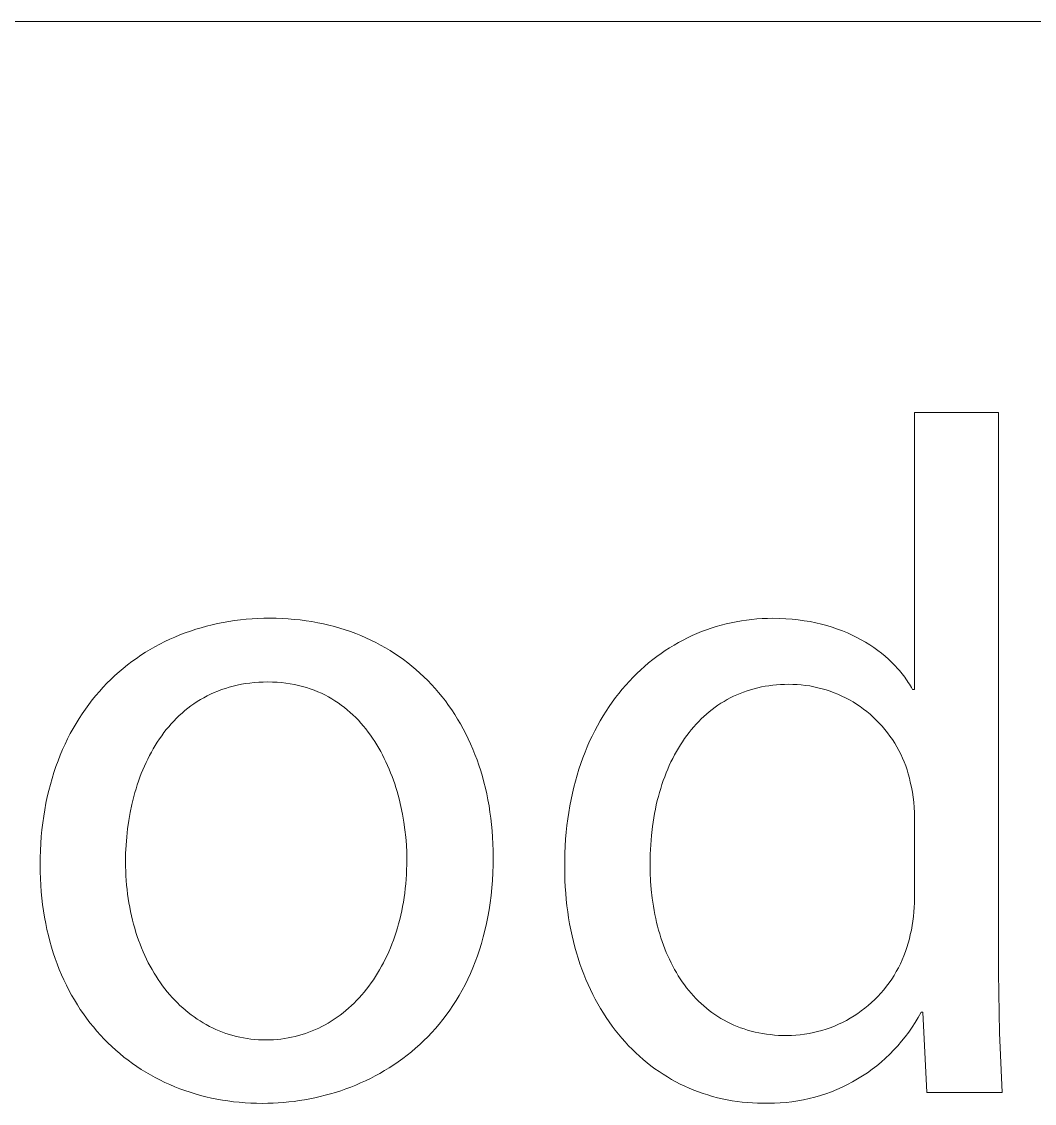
# Model space of a CAD drawing. Header units: millimetres. Extents: x -1519 to 3497, y -297 to 3208.
# Drawn here: x 1939.8 to 1992.9, y -213.3 to -156.6 of the extents above; entities that cross this region are included whole.
import ezdxf

# ---------------------------------------------------------------- set-up
doc = ezdxf.new("R2010")
doc.units = ezdxf.units.MM
doc.header["$MEASUREMENT"] = 0
doc.layers.add('Domyślny', color=7, linetype='Continuous', true_color=0x000000)

msp = doc.modelspace()

# ---------------------------------------------------------------- linework, layer by layer
at = {"layer": 'Domyślny', "color": 18, "lineweight": 15, "true_color": 0x000000}
for p, q in [((1601.477, -156.6), (3492.387, -156.6)), ((1986.644, -191.594), (1986.644, -177.079)), ((1986.644, -177.079), (1991.054, -177.079)), ((1991.054, -177.079), (1991.054, -206.444)), ((1949.813, -188.209), (1950.104, -188.144)), ((1950.104, -188.144), (1950.399, -188.085)), ((1950.399, -188.085), (1950.696, -188.034)), ((1950.696, -188.034), (1950.995, -187.989)), ((1950.995, -187.989), (1951.298, -187.951)), ((1951.298, -187.951), (1951.602, -187.92)), ((1951.602, -187.92), (1951.909, -187.896)), ((1951.909, -187.896), (1952.219, -187.878)), ((1952.219, -187.878), (1952.53, -187.868)), ((1952.53, -187.868), (1952.844, -187.864)), ((1952.844, -187.864), (1953.17, -187.868)), ((1953.17, -187.868), (1953.492, -187.879)), ((1953.492, -187.879), (1953.811, -187.897)), ((1953.811, -187.897), (1954.126, -187.923)), ((1954.126, -187.923), (1954.438, -187.956)), ((1954.438, -187.956), (1954.746, -187.996)), ((1954.746, -187.996), (1955.051, -188.043)), ((1955.051, -188.043), (1955.352, -188.097)), ((1955.352, -188.097), (1955.649, -188.158)), ((1955.649, -188.158), (1955.942, -188.226)), ((1976.508, -188.227), (1976.769, -188.159)), ((1976.769, -188.159), (1977.033, -188.099)), ((1977.033, -188.099), (1977.299, -188.045)), ((1977.299, -188.045), (1977.567, -187.999)), ((1977.567, -187.999), (1977.837, -187.96)), ((1977.837, -187.96), (1978.108, -187.927)), ((1978.108, -187.927), (1978.382, -187.902)), ((1978.382, -187.902), (1978.657, -187.884)), ((1978.657, -187.884), (1978.933, -187.873)), ((1978.933, -187.873), (1979.211, -187.869)), ((1979.211, -187.869), (1979.555, -187.874)), ((1979.555, -187.874), (1979.892, -187.889)), ((1979.892, -187.889), (1980.223, -187.914)), ((1980.223, -187.914), (1980.546, -187.949)), ((1980.546, -187.949), (1980.862, -187.992)), ((1980.862, -187.992), (1981.17, -188.044)), ((1981.17, -188.044), (1981.472, -188.105)), ((1981.472, -188.105), (1981.766, -188.174)), ((1981.766, -188.174), (1982.053, -188.251)), ((1947.86, -188.849), (1948.129, -188.738)), ((1948.129, -188.738), (1948.402, -188.634)), ((1948.402, -188.634), (1948.678, -188.535)), ((1948.678, -188.535), (1948.957, -188.444)), ((1948.957, -188.444), (1949.239, -188.359)), ((1949.239, -188.359), (1949.525, -188.281)), ((1949.525, -188.281), (1949.813, -188.209)), ((1955.942, -188.226), (1956.232, -188.3)), ((1956.232, -188.3), (1956.517, -188.382)), ((1956.517, -188.382), (1956.799, -188.47)), ((1956.799, -188.47), (1957.077, -188.565)), ((1957.077, -188.565), (1957.35, -188.666)), ((1957.35, -188.666), (1957.619, -188.774)), ((1974.991, -188.773), (1975.237, -188.665)), ((1975.237, -188.665), (1975.486, -188.564)), ((1975.486, -188.564), (1975.738, -188.47)), ((1975.738, -188.47), (1975.992, -188.382)), ((1975.992, -188.382), (1976.249, -188.301)), ((1976.249, -188.301), (1976.508, -188.227)), ((1982.053, -188.251), (1982.333, -188.336)), ((1982.333, -188.336), (1982.605, -188.429)), ((1982.605, -188.429), (1982.87, -188.528)), ((1982.87, -188.528), (1983.128, -188.635)), ((1983.128, -188.635), (1983.378, -188.748)), ((1983.378, -188.748), (1983.62, -188.867)), ((1946.821, -189.358), (1947.075, -189.221)), ((1947.075, -189.221), (1947.333, -189.091)), ((1947.333, -189.091), (1947.595, -188.967)), ((1947.595, -188.967), (1947.86, -188.849)), ((1957.619, -188.774), (1957.884, -188.888)), ((1957.884, -188.888), (1958.145, -189.009)), ((1958.145, -189.009), (1958.402, -189.136)), ((1958.402, -189.136), (1958.654, -189.269)), ((1958.654, -189.269), (1958.902, -189.408)), ((1973.805, -189.41), (1974.036, -189.27)), ((1974.036, -189.27), (1974.27, -189.136)), ((1974.27, -189.136), (1974.508, -189.009)), ((1974.508, -189.009), (1974.748, -188.888)), ((1974.748, -188.888), (1974.991, -188.773)), ((1983.62, -188.867), (1983.855, -188.993)), ((1983.855, -188.993), (1984.082, -189.124)), ((1984.082, -189.124), (1984.301, -189.261)), ((1984.301, -189.261), (1984.513, -189.403)), ((1945.845, -189.968), (1946.083, -189.806)), ((1946.083, -189.806), (1946.325, -189.65)), ((1946.325, -189.65), (1946.571, -189.501)), ((1946.571, -189.501), (1946.821, -189.358)), ((1958.902, -189.408), (1959.145, -189.554)), ((1959.145, -189.554), (1959.383, -189.705)), ((1959.383, -189.705), (1959.617, -189.863)), ((1959.617, -189.863), (1959.847, -190.027)), ((1972.917, -190.035), (1973.133, -189.87)), ((1973.133, -189.87), (1973.354, -189.71)), ((1973.354, -189.71), (1973.578, -189.557)), ((1973.578, -189.557), (1973.805, -189.41)), ((1984.513, -189.403), (1984.717, -189.549)), ((1984.717, -189.549), (1984.913, -189.701)), ((1984.913, -189.701), (1985.102, -189.857)), ((1985.102, -189.857), (1985.282, -190.017)), ((1945.157, -190.49), (1945.382, -190.31)), ((1945.382, -190.31), (1945.611, -190.136)), ((1945.611, -190.136), (1945.845, -189.968)), ((1959.847, -190.027), (1960.071, -190.196)), ((1960.071, -190.196), (1960.291, -190.371)), ((1960.291, -190.371), (1960.506, -190.552)), ((1972.289, -190.57), (1972.494, -190.385)), ((1972.494, -190.385), (1972.704, -190.207)), ((1972.704, -190.207), (1972.917, -190.035)), ((1985.282, -190.017), (1985.455, -190.181)), ((1985.455, -190.181), (1985.619, -190.348)), ((1985.619, -190.348), (1985.776, -190.519)), ((1944.51, -191.067), (1944.721, -190.869)), ((1944.721, -190.869), (1944.937, -190.676)), ((1944.937, -190.676), (1945.157, -190.49)), ((1960.506, -190.552), (1960.717, -190.739)), ((1960.717, -190.739), (1960.922, -190.931)), ((1960.922, -190.931), (1961.122, -191.129)), ((1971.697, -191.158), (1971.89, -190.956)), ((1971.89, -190.956), (1972.088, -190.76)), ((1972.088, -190.76), (1972.289, -190.57)), ((1985.776, -190.519), (1985.851, -190.605)), ((1985.851, -190.605), (1985.924, -190.692)), ((1985.924, -190.692), (1985.995, -190.78)), ((1985.995, -190.78), (1986.065, -190.868)), ((1986.065, -190.868), (1986.132, -190.957)), ((1986.132, -190.957), (1986.197, -191.047)), ((1943.907, -191.699), (1944.103, -191.482)), ((1944.103, -191.482), (1944.304, -191.272)), ((1944.304, -191.272), (1944.51, -191.067)), ((1950.515, -191.538), (1950.315, -191.606)), ((1950.719, -191.477), (1950.515, -191.538)), ((1950.927, -191.421), (1950.719, -191.477)), ((1951.139, -191.371), (1950.927, -191.421)), ((1951.356, -191.328), (1951.139, -191.371)), ((1951.576, -191.291), (1951.356, -191.328)), ((1951.801, -191.26), (1951.576, -191.291)), ((1952.03, -191.236), (1951.801, -191.26)), ((1952.264, -191.219), (1952.03, -191.236)), ((1952.502, -191.209), (1952.264, -191.219)), ((1952.744, -191.205), (1952.502, -191.209)), ((1952.987, -191.209), (1952.744, -191.205)), ((1953.225, -191.22), (1952.987, -191.209)), ((1953.458, -191.239), (1953.225, -191.22)), ((1953.687, -191.265), (1953.458, -191.239)), ((1953.912, -191.297), (1953.687, -191.265)), ((1954.132, -191.337), (1953.912, -191.297)), ((1954.347, -191.384), (1954.132, -191.337)), ((1954.558, -191.437), (1954.347, -191.384)), ((1954.764, -191.497), (1954.558, -191.437)), ((1954.966, -191.563), (1954.764, -191.497)), ((1955.164, -191.635), (1954.966, -191.563)), ((1961.122, -191.129), (1961.317, -191.332)), ((1961.317, -191.332), (1961.507, -191.541)), ((1961.507, -191.541), (1961.692, -191.755)), ((1971.144, -191.801), (1971.324, -191.581)), ((1971.324, -191.581), (1971.509, -191.367)), ((1971.509, -191.367), (1971.697, -191.158)), ((1978.235, -191.558), (1978.048, -191.612)), ((1978.425, -191.51), (1978.235, -191.558)), ((1978.618, -191.468), (1978.425, -191.51)), ((1978.813, -191.431), (1978.618, -191.468)), ((1979.012, -191.399), (1978.813, -191.431)), ((1979.213, -191.374), (1979.012, -191.399)), ((1979.417, -191.353), (1979.213, -191.374)), ((1979.624, -191.339), (1979.417, -191.353)), ((1979.834, -191.33), (1979.624, -191.339)), ((1980.046, -191.327), (1979.834, -191.33)), ((1980.268, -191.33), (1980.046, -191.327)), ((1980.489, -191.34), (1980.268, -191.33)), ((1980.71, -191.357), (1980.489, -191.34)), ((1980.93, -191.383), (1980.71, -191.357)), ((1981.149, -191.415), (1980.93, -191.383)), ((1981.366, -191.455), (1981.149, -191.415)), ((1981.583, -191.503), (1981.366, -191.455)), ((1981.797, -191.558), (1981.583, -191.503)), ((1982.01, -191.62), (1981.797, -191.558)), ((1986.197, -191.047), (1986.26, -191.137)), ((1986.26, -191.137), (1986.321, -191.228)), ((1986.321, -191.228), (1986.38, -191.319)), ((1986.38, -191.319), (1986.437, -191.41)), ((1986.437, -191.41), (1986.491, -191.502)), ((1986.491, -191.502), (1986.544, -191.594)), ((1986.544, -191.594), (1986.644, -191.594)), ((1943.35, -192.383), (1943.53, -192.149)), ((1943.53, -192.149), (1943.716, -191.921)), ((1943.716, -191.921), (1943.907, -191.699)), ((1949.204, -192.129), (1949.033, -192.235)), ((1949.379, -192.029), (1949.204, -192.129)), ((1949.558, -191.933), (1949.379, -192.029)), ((1949.741, -191.843), (1949.558, -191.933)), ((1949.928, -191.759), (1949.741, -191.843)), ((1950.12, -191.679), (1949.928, -191.759)), ((1950.315, -191.606), (1950.12, -191.679)), ((1955.357, -191.713), (1955.164, -191.635)), ((1955.546, -191.797), (1955.357, -191.713)), ((1955.731, -191.887), (1955.546, -191.797)), ((1955.911, -191.983), (1955.731, -191.887)), ((1956.088, -192.084), (1955.911, -191.983)), ((1956.259, -192.19), (1956.088, -192.084)), ((1961.692, -191.755), (1961.872, -191.975)), ((1961.872, -191.975), (1962.046, -192.2)), ((1970.799, -192.258), (1970.969, -192.027)), ((1970.969, -192.027), (1971.144, -191.801)), ((1976.821, -192.129), (1976.658, -192.223)), ((1976.987, -192.04), (1976.821, -192.129)), ((1977.157, -191.956), (1976.987, -192.04)), ((1977.329, -191.877), (1977.157, -191.956)), ((1977.504, -191.803), (1977.329, -191.877)), ((1977.682, -191.734), (1977.504, -191.803)), ((1977.864, -191.67), (1977.682, -191.734)), ((1978.048, -191.612), (1977.864, -191.67)), ((1982.22, -191.689), (1982.01, -191.62)), ((1982.428, -191.766), (1982.22, -191.689)), ((1982.633, -191.85), (1982.428, -191.766)), ((1982.835, -191.94), (1982.633, -191.85)), ((1983.034, -192.037), (1982.835, -191.94)), ((1983.229, -192.141), (1983.034, -192.037)), ((1983.421, -192.252), (1983.229, -192.141)), ((1943.005, -192.869), (1943.175, -192.623)), ((1943.175, -192.623), (1943.35, -192.383)), ((1948.389, -192.707), (1948.238, -192.836)), ((1948.544, -192.582), (1948.389, -192.707)), ((1948.703, -192.462), (1948.544, -192.582)), ((1948.866, -192.346), (1948.703, -192.462)), ((1949.033, -192.235), (1948.866, -192.346)), ((1956.427, -192.301), (1956.259, -192.19)), ((1956.59, -192.418), (1956.427, -192.301)), ((1956.75, -192.539), (1956.59, -192.418)), ((1956.905, -192.665), (1956.75, -192.539)), ((1957.056, -192.796), (1956.905, -192.665)), ((1962.046, -192.2), (1962.215, -192.43)), ((1962.215, -192.43), (1962.379, -192.665)), ((1962.379, -192.665), (1962.537, -192.905)), ((1970.316, -192.987), (1970.472, -192.739)), ((1970.472, -192.739), (1970.633, -192.496)), ((1970.633, -192.496), (1970.799, -192.258)), ((1976.036, -192.645), (1975.888, -192.763)), ((1976.186, -192.533), (1976.036, -192.645)), ((1976.34, -192.425), (1976.186, -192.533)), ((1976.497, -192.321), (1976.34, -192.425)), ((1976.658, -192.223), (1976.497, -192.321)), ((1983.609, -192.369), (1983.421, -192.252)), ((1983.793, -192.493), (1983.609, -192.369)), ((1983.972, -192.623), (1983.793, -192.493)), ((1984.147, -192.758), (1983.972, -192.623)), ((1942.682, -193.377), (1942.841, -193.12)), ((1942.841, -193.12), (1943.005, -192.869)), ((1947.809, -193.251), (1947.674, -193.397)), ((1947.948, -193.109), (1947.809, -193.251)), ((1948.091, -192.97), (1947.948, -193.109)), ((1948.238, -192.836), (1948.091, -192.97)), ((1957.203, -192.931), (1957.056, -192.796)), ((1957.346, -193.071), (1957.203, -192.931)), ((1957.485, -193.214), (1957.346, -193.071)), ((1957.62, -193.362), (1957.485, -193.214)), ((1962.537, -192.905), (1962.69, -193.15)), ((1962.69, -193.15), (1962.837, -193.4)), ((1970.019, -193.502), (1970.165, -193.242)), ((1970.165, -193.242), (1970.316, -192.987)), ((1975.329, -193.276), (1975.197, -193.415)), ((1975.464, -193.141), (1975.329, -193.276)), ((1975.602, -193.01), (1975.464, -193.141)), ((1975.743, -192.884), (1975.602, -193.01)), ((1975.888, -192.763), (1975.743, -192.884)), ((1984.317, -192.9), (1984.147, -192.758)), ((1984.483, -193.047), (1984.317, -192.9)), ((1984.643, -193.2), (1984.483, -193.047)), ((1984.798, -193.358), (1984.643, -193.2)), ((1942.382, -193.908), (1942.529, -193.64)), ((1942.529, -193.64), (1942.682, -193.377)), ((1947.292, -193.86), (1947.172, -194.022)), ((1947.415, -193.702), (1947.292, -193.86)), ((1947.543, -193.548), (1947.415, -193.702)), ((1947.674, -193.397), (1947.543, -193.548)), ((1957.75, -193.514), (1957.62, -193.362)), ((1957.877, -193.669), (1957.75, -193.514)), ((1958, -193.828), (1957.877, -193.669)), ((1958.119, -193.99), (1958, -193.828)), ((1962.837, -193.4), (1962.978, -193.655)), ((1962.978, -193.655), (1963.114, -193.915)), ((1969.743, -194.038), (1969.878, -193.767)), ((1969.878, -193.767), (1970.019, -193.502)), ((1974.822, -193.857), (1974.703, -194.012)), ((1974.944, -193.705), (1974.822, -193.857)), ((1975.069, -193.558), (1974.944, -193.705)), ((1975.197, -193.415), (1975.069, -193.558)), ((1984.947, -193.522), (1984.798, -193.358)), ((1985.091, -193.69), (1984.947, -193.522)), ((1985.229, -193.864), (1985.091, -193.69)), ((1985.36, -194.042), (1985.229, -193.864)), ((1942.106, -194.462), (1942.241, -194.182)), ((1942.241, -194.182), (1942.382, -193.908)), ((1946.944, -194.355), (1946.836, -194.527)), ((1947.056, -194.187), (1946.944, -194.355)), ((1947.172, -194.022), (1947.056, -194.187)), ((1958.235, -194.156), (1958.119, -193.99)), ((1958.346, -194.325), (1958.235, -194.156)), ((1958.453, -194.496), (1958.346, -194.325)), ((1963.114, -193.915), (1963.244, -194.18)), ((1963.244, -194.18), (1963.368, -194.449)), ((1969.489, -194.596), (1969.613, -194.314)), ((1969.613, -194.314), (1969.743, -194.038)), ((1974.476, -194.335), (1974.368, -194.502)), ((1974.588, -194.171), (1974.476, -194.335)), ((1974.703, -194.012), (1974.588, -194.171)), ((1985.486, -194.224), (1985.36, -194.042)), ((1985.606, -194.41), (1985.486, -194.224)), ((1985.719, -194.601), (1985.606, -194.41)), ((1941.855, -195.038), (1941.977, -194.747)), ((1941.977, -194.747), (1942.106, -194.462)), ((1946.631, -194.88), (1946.534, -195.06)), ((1946.732, -194.702), (1946.631, -194.88)), ((1946.836, -194.527), (1946.732, -194.702)), ((1958.557, -194.671), (1958.453, -194.496)), ((1958.657, -194.848), (1958.557, -194.671)), ((1958.753, -195.028), (1958.657, -194.848)), ((1963.368, -194.449), (1963.487, -194.723)), ((1963.487, -194.723), (1963.599, -195.002)), ((1963.599, -195.002), (1963.706, -195.285)), ((1969.258, -195.175), (1969.371, -194.883)), ((1969.371, -194.883), (1969.489, -194.596)), ((1974.161, -194.847), (1974.063, -195.025)), ((1974.263, -194.673), (1974.161, -194.847)), ((1974.368, -194.502), (1974.263, -194.673)), ((1985.825, -194.795), (1985.719, -194.601)), ((1985.925, -194.993), (1985.825, -194.795)), ((1986.018, -195.194), (1985.925, -194.993)), ((1941.628, -195.636), (1941.738, -195.334)), ((1941.738, -195.334), (1941.855, -195.038)), ((1946.351, -195.43), (1946.266, -195.619)), ((1946.441, -195.244), (1946.351, -195.43)), ((1946.534, -195.06), (1946.441, -195.244)), ((1958.846, -195.211), (1958.753, -195.028)), ((1958.934, -195.395), (1958.846, -195.211)), ((1959.02, -195.582), (1958.934, -195.395)), ((1963.706, -195.285), (1963.806, -195.572)), ((1963.806, -195.572), (1963.901, -195.864)), ((1969.049, -195.776), (1969.15, -195.473)), ((1969.15, -195.473), (1969.258, -195.175)), ((1973.877, -195.392), (1973.789, -195.581)), ((1973.968, -195.207), (1973.877, -195.392)), ((1974.063, -195.025), (1973.968, -195.207)), ((1986.104, -195.398), (1986.018, -195.194)), ((1986.183, -195.604), (1986.104, -195.398)), ((1941.427, -196.255), (1941.524, -195.943)), ((1941.524, -195.943), (1941.628, -195.636)), ((1946.105, -196.004), (1946.03, -196.2)), ((1946.184, -195.811), (1946.105, -196.004)), ((1946.266, -195.619), (1946.184, -195.811)), ((1959.101, -195.771), (1959.02, -195.582)), ((1959.179, -195.962), (1959.101, -195.771)), ((1959.253, -196.154), (1959.179, -195.962)), ((1963.901, -195.864), (1963.989, -196.16)), ((1968.865, -196.397), (1968.954, -196.084)), ((1968.954, -196.084), (1969.049, -195.776)), ((1973.624, -195.968), (1973.547, -196.167)), ((1973.705, -195.773), (1973.624, -195.968)), ((1973.789, -195.581), (1973.705, -195.773)), ((1986.255, -195.814), (1986.183, -195.604)), ((1986.32, -196.026), (1986.255, -195.814)), ((1986.377, -196.239), (1986.32, -196.026)), ((1941.253, -196.896), (1941.337, -196.573)), ((1941.337, -196.573), (1941.427, -196.255)), ((1945.892, -196.598), (1945.828, -196.8)), ((1945.959, -196.398), (1945.892, -196.598)), ((1946.03, -196.2), (1945.959, -196.398)), ((1959.324, -196.348), (1959.253, -196.154)), ((1959.391, -196.543), (1959.324, -196.348)), ((1959.454, -196.74), (1959.391, -196.543)), ((1963.989, -196.16), (1964.071, -196.461)), ((1964.071, -196.461), (1964.147, -196.765)), ((1968.782, -196.715), (1968.865, -196.397)), ((1973.403, -196.574), (1973.337, -196.782)), ((1973.473, -196.369), (1973.403, -196.574)), ((1973.547, -196.167), (1973.473, -196.369)), ((1986.427, -196.455), (1986.377, -196.239)), ((1986.485, -196.716), (1986.427, -196.455)), ((1941.106, -197.558), (1941.176, -197.225)), ((1941.176, -197.225), (1941.253, -196.896)), ((1945.711, -197.209), (1945.658, -197.416)), ((1945.768, -197.004), (1945.711, -197.209)), ((1945.828, -196.8), (1945.768, -197.004)), ((1959.514, -196.938), (1959.454, -196.74)), ((1959.624, -197.336), (1959.514, -196.938)), ((1964.147, -196.765), (1964.217, -197.074)), ((1964.217, -197.074), (1964.28, -197.387)), ((1968.635, -197.367), (1968.705, -197.038)), ((1968.705, -197.038), (1968.782, -196.715)), ((1973.215, -197.207), (1973.16, -197.424)), ((1973.274, -196.993), (1973.215, -197.207)), ((1973.337, -196.782), (1973.274, -196.993)), ((1986.535, -196.979), (1986.485, -196.716)), ((1986.575, -197.243), (1986.535, -196.979)), ((1986.606, -197.509), (1986.575, -197.243)), ((1941.043, -197.897), (1941.106, -197.558)), ((1945.608, -197.624), (1945.52, -198.045)), ((1945.658, -197.416), (1945.608, -197.624)), ((1959.72, -197.737), (1959.624, -197.336)), ((1959.803, -198.14), (1959.72, -197.737)), ((1964.28, -197.387), (1964.337, -197.704)), ((1964.337, -197.704), (1964.387, -198.025)), ((1968.514, -198.038), (1968.571, -197.7)), ((1968.571, -197.7), (1968.635, -197.367)), ((1973.108, -197.644), (1973.06, -197.866)), ((1973.16, -197.424), (1973.108, -197.644)), ((1986.628, -197.775), (1986.606, -197.509)), ((1986.641, -198.042), (1986.628, -197.775)), ((1940.938, -198.591), (1940.987, -198.241)), ((1940.987, -198.241), (1941.043, -197.897)), ((1945.52, -198.045), (1945.445, -198.469)), ((1959.872, -198.543), (1959.803, -198.14)), ((1964.387, -198.025), (1964.431, -198.349)), ((1964.431, -198.349), (1964.468, -198.678)), ((1968.419, -198.729), (1968.463, -198.381)), ((1968.463, -198.381), (1968.514, -198.038)), ((1972.975, -198.319), (1972.938, -198.55)), ((1973.016, -198.091), (1972.975, -198.319)), ((1973.06, -197.866), (1973.016, -198.091)), ((1986.644, -198.309), (1986.641, -198.042)), ((1986.644, -202.535), (1986.644, -198.309)), ((1940.862, -199.305), (1940.896, -198.945)), ((1940.896, -198.945), (1940.938, -198.591)), ((1945.384, -198.898), (1945.337, -199.328)), ((1945.445, -198.469), (1945.384, -198.898)), ((1959.928, -198.946), (1959.872, -198.543)), ((1959.972, -199.346), (1959.928, -198.946)), ((1964.468, -198.678), (1964.499, -199.01)), ((1968.382, -199.082), (1968.419, -198.729)), ((1972.905, -198.783), (1972.851, -199.256)), ((1972.938, -198.55), (1972.905, -198.783)), ((1940.835, -199.669), (1940.862, -199.305)), ((1945.337, -199.328), (1945.304, -199.76)), ((1960.002, -199.744), (1959.972, -199.346)), ((1964.499, -199.01), (1964.523, -199.346)), ((1964.523, -199.346), (1964.54, -199.686)), ((1968.329, -199.801), (1968.352, -199.439)), ((1968.352, -199.439), (1968.382, -199.082)), ((1972.851, -199.256), (1972.812, -199.739)), ((1940.805, -200.413), (1940.816, -200.039)), ((1940.816, -200.039), (1940.835, -199.669)), ((1945.304, -199.76), (1945.284, -200.193)), ((1960.021, -200.138), (1960.002, -199.744)), ((1964.54, -199.686), (1964.55, -200.029)), ((1964.55, -200.029), (1964.554, -200.375)), ((1968.314, -200.168), (1968.329, -199.801)), ((1972.812, -199.739), (1972.788, -200.231)), ((1940.801, -200.793), (1940.805, -200.413)), ((1945.284, -200.193), (1945.277, -200.626)), ((1945.277, -200.626), (1945.28, -200.874)), ((1960.027, -200.526), (1960.021, -200.138)), ((1960.024, -200.782), (1960.027, -200.526)), ((1964.554, -200.375), (1964.549, -200.793)), ((1968.304, -200.915), (1968.305, -200.539)), ((1968.305, -200.539), (1968.314, -200.168)), ((1972.788, -200.231), (1972.78, -200.731)), ((1940.804, -201.15), (1940.801, -200.793)), ((1940.815, -201.503), (1940.804, -201.15)), ((1945.28, -200.874), (1945.286, -201.12)), ((1945.286, -201.12), (1945.297, -201.364)), ((1960.006, -201.286), (1960.018, -201.035)), ((1960.018, -201.035), (1960.024, -200.782)), ((1964.535, -201.203), (1964.513, -201.606)), ((1964.549, -200.793), (1964.535, -201.203)), ((1968.307, -201.26), (1968.304, -200.915)), ((1972.78, -200.731), (1972.787, -201.189)), ((1972.787, -201.189), (1972.808, -201.642)), ((1940.834, -201.852), (1940.815, -201.503)), ((1945.297, -201.364), (1945.313, -201.606)), ((1945.313, -201.606), (1945.332, -201.846)), ((1959.945, -202.025), (1959.97, -201.781)), ((1959.97, -201.781), (1959.99, -201.535)), ((1959.99, -201.535), (1960.006, -201.286)), ((1964.513, -201.606), (1964.482, -202.001)), ((1968.317, -201.602), (1968.307, -201.26)), ((1968.333, -201.939), (1968.317, -201.602)), ((1972.808, -201.642), (1972.844, -202.088)), ((1940.859, -202.197), (1940.834, -201.852)), ((1940.892, -202.537), (1940.859, -202.197)), ((1945.332, -201.846), (1945.356, -202.084)), ((1945.356, -202.084), (1945.385, -202.319)), ((1945.385, -202.319), (1945.417, -202.552)), ((1959.882, -202.504), (1959.916, -202.266)), ((1959.916, -202.266), (1959.945, -202.025)), ((1964.482, -202.001), (1964.443, -202.39)), ((1968.356, -202.273), (1968.333, -201.939)), ((1968.385, -202.603), (1968.356, -202.273)), ((1972.844, -202.088), (1972.893, -202.528)), ((1940.931, -202.873), (1940.892, -202.537)), ((1940.978, -203.204), (1940.931, -202.873)), ((1945.417, -202.552), (1945.454, -202.783)), ((1945.454, -202.783), (1945.494, -203.011)), ((1959.802, -202.973), (1959.844, -202.74)), ((1959.844, -202.74), (1959.882, -202.504)), ((1964.395, -202.77), (1964.339, -203.144)), ((1964.443, -202.39), (1964.395, -202.77)), ((1968.42, -202.93), (1968.385, -202.603)), ((1968.462, -203.252), (1968.42, -202.93)), ((1972.893, -202.528), (1972.956, -202.961)), ((1986.635, -203.016), (1986.644, -202.775)), ((1986.644, -202.775), (1986.644, -202.535)), ((1941.031, -203.531), (1940.978, -203.204)), ((1945.494, -203.011), (1945.539, -203.237)), ((1945.539, -203.237), (1945.588, -203.46)), ((1945.588, -203.46), (1945.641, -203.681)), ((1959.652, -203.656), (1959.706, -203.431)), ((1959.706, -203.431), (1959.756, -203.204)), ((1959.756, -203.204), (1959.802, -202.973)), ((1964.339, -203.144), (1964.274, -203.51)), ((1968.509, -203.571), (1968.462, -203.252)), ((1972.956, -202.961), (1972.993, -203.174)), ((1972.993, -203.174), (1973.034, -203.386)), ((1973.034, -203.386), (1973.078, -203.595)), ((1986.565, -203.732), (1986.596, -203.494)), ((1986.596, -203.494), (1986.619, -203.255)), ((1986.619, -203.255), (1986.635, -203.016)), ((1941.091, -203.854), (1941.031, -203.531)), ((1941.158, -204.171), (1941.091, -203.854)), ((1945.641, -203.681), (1945.697, -203.899)), ((1945.697, -203.899), (1945.758, -204.114)), ((1959.531, -204.096), (1959.594, -203.878)), ((1959.594, -203.878), (1959.652, -203.656)), ((1964.202, -203.87), (1964.122, -204.222)), ((1964.274, -203.51), (1964.202, -203.87)), ((1968.563, -203.885), (1968.509, -203.571)), ((1968.623, -204.195), (1968.563, -203.885)), ((1973.078, -203.595), (1973.125, -203.802)), ((1973.125, -203.802), (1973.176, -204.007)), ((1973.176, -204.007), (1973.231, -204.21)), ((1986.48, -204.205), (1986.526, -203.97)), ((1986.526, -203.97), (1986.565, -203.732)), ((1941.231, -204.485), (1941.158, -204.171)), ((1941.311, -204.793), (1941.231, -204.485)), ((1945.758, -204.114), (1945.822, -204.326)), ((1945.822, -204.326), (1945.89, -204.535)), ((1945.89, -204.535), (1945.963, -204.742)), ((1959.321, -204.734), (1959.395, -204.524)), ((1959.395, -204.524), (1959.465, -204.312)), ((1959.465, -204.312), (1959.531, -204.096)), ((1964.035, -204.566), (1963.94, -204.904)), ((1964.122, -204.222), (1964.035, -204.566)), ((1968.689, -204.502), (1968.623, -204.195)), ((1968.76, -204.804), (1968.689, -204.502)), ((1973.231, -204.21), (1973.289, -204.41)), ((1973.289, -204.41), (1973.35, -204.608)), ((1973.35, -204.608), (1973.415, -204.803)), ((1986.376, -204.666), (1986.427, -204.44)), ((1986.427, -204.44), (1986.48, -204.205)), ((1941.398, -205.097), (1941.311, -204.793)), ((1941.49, -205.396), (1941.398, -205.097)), ((1945.963, -204.742), (1946.038, -204.945)), ((1946.038, -204.945), (1946.118, -205.145)), ((1946.118, -205.145), (1946.201, -205.343)), ((1959.077, -205.342), (1959.162, -205.142)), ((1959.162, -205.142), (1959.244, -204.94)), ((1959.244, -204.94), (1959.321, -204.734)), ((1963.94, -204.904), (1963.838, -205.235)), ((1968.837, -205.101), (1968.76, -204.804)), ((1968.92, -205.395), (1968.837, -205.101)), ((1973.415, -204.803), (1973.484, -204.996)), ((1973.484, -204.996), (1973.556, -205.185)), ((1973.556, -205.185), (1973.631, -205.373)), ((1986.177, -205.331), (1986.251, -205.112)), ((1986.251, -205.112), (1986.317, -204.89)), ((1986.317, -204.89), (1986.376, -204.666)), ((1941.589, -205.69), (1941.49, -205.396)), ((1941.695, -205.98), (1941.589, -205.69)), ((1946.201, -205.343), (1946.288, -205.537)), ((1946.288, -205.537), (1946.378, -205.727)), ((1946.378, -205.727), (1946.472, -205.915)), ((1958.801, -205.92), (1958.896, -205.731)), ((1958.896, -205.731), (1958.989, -205.538)), ((1958.989, -205.538), (1959.077, -205.342)), ((1963.728, -205.558), (1963.612, -205.875)), ((1963.838, -205.235), (1963.728, -205.558)), ((1969.008, -205.684), (1968.92, -205.395)), ((1969.102, -205.968), (1969.008, -205.684)), ((1973.631, -205.373), (1973.711, -205.557)), ((1973.711, -205.557), (1973.793, -205.738)), ((1973.793, -205.738), (1973.879, -205.916)), ((1985.908, -205.972), (1986.005, -205.762)), ((1986.005, -205.762), (1986.095, -205.548)), ((1986.095, -205.548), (1986.177, -205.331)), ((1941.806, -206.264), (1941.695, -205.98)), ((1941.923, -206.544), (1941.806, -206.264)), ((1946.472, -205.915), (1946.569, -206.099)), ((1946.569, -206.099), (1946.67, -206.279)), ((1946.67, -206.279), (1946.774, -206.456)), ((1958.493, -206.465), (1958.599, -206.287)), ((1958.599, -206.287), (1958.701, -206.105)), ((1958.701, -206.105), (1958.801, -205.92)), ((1963.488, -206.184), (1963.358, -206.487)), ((1963.612, -205.875), (1963.488, -206.184)), ((1969.202, -206.248), (1969.102, -205.968)), ((1969.307, -206.524), (1969.202, -206.248)), ((1973.879, -205.916), (1973.969, -206.092)), ((1973.969, -206.092), (1974.062, -206.264)), ((1974.062, -206.264), (1974.159, -206.433)), ((1985.693, -206.382), (1985.804, -206.179)), ((1985.804, -206.179), (1985.908, -205.972)), ((1942.047, -206.819), (1941.923, -206.544)), ((1942.176, -207.088), (1942.047, -206.819)), ((1946.774, -206.456), (1946.881, -206.63)), ((1946.881, -206.63), (1946.992, -206.8)), ((1946.992, -206.8), (1947.106, -206.966)), ((1958.155, -206.977), (1958.271, -206.81)), ((1958.271, -206.81), (1958.383, -206.64)), ((1958.383, -206.64), (1958.493, -206.465)), ((1963.222, -206.782), (1963.079, -207.071)), ((1963.358, -206.487), (1963.222, -206.782)), ((1969.417, -206.795), (1969.307, -206.524)), ((1969.532, -207.061), (1969.417, -206.795)), ((1974.159, -206.433), (1974.259, -206.598)), ((1974.259, -206.598), (1974.362, -206.761)), ((1974.362, -206.761), (1974.469, -206.919)), ((1985.318, -206.967), (1985.45, -206.777)), ((1985.45, -206.777), (1985.575, -206.582)), ((1985.575, -206.582), (1985.693, -206.382)), ((1991.054, -206.444), (1991.096, -209.586)), ((1942.311, -207.353), (1942.176, -207.088)), ((1942.452, -207.612), (1942.311, -207.353)), ((1947.106, -206.966), (1947.224, -207.128)), ((1947.224, -207.128), (1947.344, -207.287)), ((1947.344, -207.287), (1947.468, -207.441)), ((1947.468, -207.441), (1947.595, -207.592)), ((1957.66, -207.605), (1957.788, -207.454)), ((1957.788, -207.454), (1957.914, -207.299)), ((1957.914, -207.299), (1958.036, -207.14)), ((1958.036, -207.14), (1958.155, -206.977)), ((1962.93, -207.352), (1962.774, -207.627)), ((1963.079, -207.071), (1962.93, -207.352)), ((1969.653, -207.322), (1969.532, -207.061)), ((1969.779, -207.579), (1969.653, -207.322)), ((1974.469, -206.919), (1974.58, -207.075)), ((1974.58, -207.075), (1974.694, -207.226)), ((1974.694, -207.226), (1974.812, -207.374)), ((1974.812, -207.374), (1974.933, -207.518)), ((1984.883, -207.51), (1985.035, -207.334)), ((1985.035, -207.334), (1985.179, -207.153)), ((1985.179, -207.153), (1985.318, -206.967)), ((1942.598, -207.867), (1942.452, -207.612)), ((1942.75, -208.116), (1942.598, -207.867)), ((1947.595, -207.592), (1947.725, -207.739)), ((1947.725, -207.739), (1947.858, -207.881)), ((1947.858, -207.881), (1947.994, -208.02)), ((1947.994, -208.02), (1948.133, -208.154)), ((1957.118, -208.167), (1957.258, -208.033)), ((1957.258, -208.033), (1957.395, -207.894)), ((1957.395, -207.894), (1957.529, -207.752)), ((1957.529, -207.752), (1957.66, -207.605)), ((1962.613, -207.895), (1962.446, -208.156)), ((1962.774, -207.627), (1962.613, -207.895)), ((1969.909, -207.831), (1969.779, -207.579)), ((1970.045, -208.078), (1969.909, -207.831)), ((1974.933, -207.518), (1975.057, -207.659)), ((1975.057, -207.659), (1975.186, -207.795)), ((1975.186, -207.795), (1975.317, -207.928)), ((1975.317, -207.928), (1975.452, -208.056)), ((1984.221, -208.157), (1984.395, -208.004)), ((1984.395, -208.004), (1984.563, -207.845)), ((1984.563, -207.845), (1984.726, -207.68)), ((1984.726, -207.68), (1984.883, -207.51)), ((1942.907, -208.36), (1942.75, -208.116)), ((1943.07, -208.598), (1942.907, -208.36)), ((1943.238, -208.831), (1943.07, -208.598)), ((1948.133, -208.154), (1948.274, -208.284)), ((1948.274, -208.284), (1948.419, -208.41)), ((1948.419, -208.41), (1948.567, -208.531)), ((1948.567, -208.531), (1948.717, -208.648)), ((1956.531, -208.659), (1956.681, -208.543)), ((1956.681, -208.543), (1956.83, -208.422)), ((1956.83, -208.422), (1956.975, -208.297)), ((1956.975, -208.297), (1957.118, -208.167)), ((1962.273, -208.41), (1962.095, -208.658)), ((1962.446, -208.156), (1962.273, -208.41)), ((1970.186, -208.32), (1970.045, -208.078)), ((1970.331, -208.557), (1970.186, -208.32)), ((1970.481, -208.789), (1970.331, -208.557)), ((1975.452, -208.056), (1975.591, -208.181)), ((1975.591, -208.181), (1975.733, -208.301)), ((1975.733, -208.301), (1975.878, -208.417)), ((1975.878, -208.417), (1976.027, -208.528)), ((1976.027, -208.528), (1976.18, -208.636)), ((1983.475, -208.705), (1983.668, -208.578)), ((1983.668, -208.578), (1983.857, -208.444)), ((1983.857, -208.444), (1984.042, -208.303)), ((1984.042, -208.303), (1984.221, -208.157)), ((1986.995, -208.515), (1986.846, -208.782)), ((1987.079, -208.515), (1986.995, -208.515)), ((1987.296, -212.725), (1987.079, -208.515)), ((1943.412, -209.059), (1943.238, -208.831)), ((1943.59, -209.281), (1943.412, -209.059)), ((1948.717, -208.648), (1948.87, -208.76)), ((1948.87, -208.76), (1949.026, -208.868)), ((1949.026, -208.868), (1949.184, -208.971)), ((1949.184, -208.971), (1949.345, -209.069)), ((1949.345, -209.069), (1949.508, -209.163)), ((1949.508, -209.163), (1949.675, -209.251)), ((1955.573, -209.259), (1955.739, -209.171)), ((1955.739, -209.171), (1955.902, -209.078)), ((1955.902, -209.078), (1956.063, -208.981)), ((1956.063, -208.981), (1956.221, -208.878)), ((1956.221, -208.878), (1956.377, -208.771)), ((1956.377, -208.771), (1956.531, -208.659)), ((1961.722, -209.132), (1961.528, -209.359)), ((1961.911, -208.898), (1961.722, -209.132)), ((1962.095, -208.658), (1961.911, -208.898)), ((1970.636, -209.016), (1970.481, -208.789)), ((1970.795, -209.237), (1970.636, -209.016)), ((1976.18, -208.636), (1976.336, -208.738)), ((1976.336, -208.738), (1976.496, -208.836)), ((1976.496, -208.836), (1976.659, -208.93)), ((1976.659, -208.93), (1976.825, -209.018)), ((1976.825, -209.018), (1976.995, -209.102)), ((1976.995, -209.102), (1977.169, -209.181)), ((1982.447, -209.236), (1982.659, -209.145)), ((1982.659, -209.145), (1982.869, -209.046)), ((1982.869, -209.046), (1983.075, -208.939)), ((1983.075, -208.939), (1983.277, -208.826)), ((1983.277, -208.826), (1983.475, -208.705)), ((1986.689, -209.044), (1986.522, -209.3)), ((1986.846, -208.782), (1986.689, -209.044)), ((1943.774, -209.498), (1943.59, -209.281)), ((1943.963, -209.71), (1943.774, -209.498)), ((1944.156, -209.915), (1943.963, -209.71)), ((1949.675, -209.251), (1949.843, -209.335)), ((1949.843, -209.335), (1950.014, -209.414)), ((1950.014, -209.414), (1950.188, -209.488)), ((1950.188, -209.488), (1950.364, -209.557)), ((1950.364, -209.557), (1950.542, -209.621)), ((1950.542, -209.621), (1950.722, -209.679)), ((1950.722, -209.679), (1950.905, -209.732)), ((1950.905, -209.732), (1951.09, -209.78)), ((1954.169, -209.783), (1954.352, -209.735)), ((1954.352, -209.735), (1954.533, -209.683)), ((1954.533, -209.683), (1954.711, -209.625)), ((1954.711, -209.625), (1954.888, -209.562)), ((1954.888, -209.562), (1955.063, -209.494)), ((1955.063, -209.494), (1955.235, -209.421)), ((1955.235, -209.421), (1955.405, -209.342)), ((1955.405, -209.342), (1955.573, -209.259)), ((1961.33, -209.58), (1961.126, -209.794)), ((1961.528, -209.359), (1961.33, -209.58)), ((1970.959, -209.454), (1970.795, -209.237)), ((1971.127, -209.665), (1970.959, -209.454)), ((1971.3, -209.87), (1971.127, -209.665)), ((1977.169, -209.181), (1977.346, -209.256)), ((1977.346, -209.256), (1977.526, -209.325)), ((1977.526, -209.325), (1977.71, -209.389)), ((1977.71, -209.389), (1977.897, -209.447)), ((1977.897, -209.447), (1978.088, -209.501)), ((1978.088, -209.501), (1978.283, -209.549)), ((1978.283, -209.549), (1978.48, -209.592)), ((1978.48, -209.592), (1978.682, -209.629)), ((1978.682, -209.629), (1978.887, -209.661)), ((1978.887, -209.661), (1979.095, -209.687)), ((1979.095, -209.687), (1979.307, -209.708)), ((1979.307, -209.708), (1979.522, -209.723)), ((1979.522, -209.723), (1979.741, -209.732)), ((1979.741, -209.732), (1979.963, -209.735)), ((1979.963, -209.735), (1980.194, -209.729)), ((1980.194, -209.729), (1980.426, -209.716)), ((1980.426, -209.716), (1980.656, -209.694)), ((1980.656, -209.694), (1980.886, -209.664)), ((1980.886, -209.664), (1981.115, -209.627)), ((1981.115, -209.627), (1981.342, -209.581)), ((1981.342, -209.581), (1981.568, -209.528)), ((1981.568, -209.528), (1981.791, -209.467)), ((1981.791, -209.467), (1982.012, -209.397)), ((1982.012, -209.397), (1982.231, -209.321)), ((1982.231, -209.321), (1982.447, -209.236)), ((1986.347, -209.551), (1986.164, -209.795)), ((1986.522, -209.3), (1986.347, -209.551)), ((1991.096, -209.586), (1991.238, -212.725)), ((1944.354, -210.116), (1944.156, -209.915)), ((1944.557, -210.31), (1944.354, -210.116)), ((1944.765, -210.499), (1944.557, -210.31)), ((1951.09, -209.78), (1951.277, -209.823)), ((1951.277, -209.823), (1951.466, -209.86)), ((1951.466, -209.86), (1951.657, -209.891)), ((1951.657, -209.891), (1951.851, -209.917)), ((1951.851, -209.917), (1952.046, -209.937)), ((1952.046, -209.937), (1952.243, -209.952)), ((1952.243, -209.952), (1952.443, -209.961)), ((1952.443, -209.961), (1952.644, -209.963)), ((1952.644, -209.963), (1952.84, -209.961)), ((1952.84, -209.961), (1953.035, -209.952)), ((1953.035, -209.952), (1953.229, -209.938)), ((1953.229, -209.938), (1953.42, -209.918)), ((1953.42, -209.918), (1953.61, -209.892)), ((1953.61, -209.892), (1953.798, -209.861)), ((1953.798, -209.861), (1953.985, -209.825)), ((1953.985, -209.825), (1954.169, -209.783)), ((1960.705, -210.202), (1960.489, -210.396)), ((1960.918, -210.001), (1960.705, -210.202)), ((1961.126, -209.794), (1960.918, -210.001)), ((1971.477, -210.071), (1971.3, -209.87)), ((1971.658, -210.265), (1971.477, -210.071)), ((1971.843, -210.455), (1971.658, -210.265)), ((1985.773, -210.265), (1985.565, -210.49)), ((1985.972, -210.034), (1985.773, -210.265)), ((1986.164, -209.795), (1985.972, -210.034)), ((1944.978, -210.682), (1944.765, -210.499)), ((1945.194, -210.859), (1944.978, -210.682)), ((1945.416, -211.031), (1945.194, -210.859)), ((1960.043, -210.764), (1959.814, -210.938)), ((1960.268, -210.583), (1960.043, -210.764)), ((1960.489, -210.396), (1960.268, -210.583)), ((1972.033, -210.638), (1971.843, -210.455)), ((1972.226, -210.816), (1972.033, -210.638)), ((1972.423, -210.989), (1972.226, -210.816)), ((1985.351, -210.707), (1985.128, -210.917)), ((1985.565, -210.49), (1985.351, -210.707)), ((1945.641, -211.196), (1945.416, -211.031)), ((1945.871, -211.356), (1945.641, -211.196)), ((1946.105, -211.509), (1945.871, -211.356)), ((1959.106, -211.423), (1958.863, -211.572)), ((1959.345, -211.268), (1959.106, -211.423)), ((1959.581, -211.106), (1959.345, -211.268)), ((1959.814, -210.938), (1959.581, -211.106)), ((1972.624, -211.155), (1972.423, -210.989)), ((1972.829, -211.316), (1972.624, -211.155)), ((1973.038, -211.471), (1972.829, -211.316)), ((1984.664, -211.314), (1984.422, -211.501)), ((1984.899, -211.12), (1984.664, -211.314)), ((1985.128, -210.917), (1984.899, -211.12)), ((1946.344, -211.657), (1946.105, -211.509)), ((1946.586, -211.799), (1946.344, -211.657)), ((1946.832, -211.934), (1946.586, -211.799)), ((1947.082, -212.063), (1946.832, -211.934)), ((1958.117, -211.98), (1957.863, -212.103)), ((1958.368, -211.85), (1958.117, -211.98)), ((1958.617, -211.714), (1958.368, -211.85)), ((1958.863, -211.572), (1958.617, -211.714)), ((1973.25, -211.62), (1973.038, -211.471)), ((1973.466, -211.763), (1973.25, -211.62)), ((1973.686, -211.899), (1973.466, -211.763)), ((1973.908, -212.03), (1973.686, -211.899)), ((1983.659, -212.009), (1983.394, -212.161)), ((1983.919, -211.848), (1983.659, -212.009)), ((1984.173, -211.679), (1983.919, -211.848)), ((1984.422, -211.501), (1984.173, -211.679)), ((1947.336, -212.186), (1947.082, -212.063)), ((1947.593, -212.303), (1947.336, -212.186)), ((1947.855, -212.413), (1947.593, -212.303)), ((1948.119, -212.518), (1947.855, -212.413)), ((1948.387, -212.615), (1948.119, -212.518)), ((1956.823, -212.534), (1956.558, -212.626)), ((1957.086, -212.435), (1956.823, -212.534)), ((1957.347, -212.331), (1957.086, -212.435)), ((1957.606, -212.22), (1957.347, -212.331)), ((1957.863, -212.103), (1957.606, -212.22)), ((1974.134, -212.155), (1973.908, -212.03)), ((1974.364, -212.273), (1974.134, -212.155)), ((1974.596, -212.385), (1974.364, -212.273)), ((1974.832, -212.491), (1974.596, -212.385)), ((1975.071, -212.59), (1974.832, -212.491)), ((1982.57, -212.563), (1982.287, -212.677)), ((1982.849, -212.438), (1982.57, -212.563)), ((1983.124, -212.304), (1982.849, -212.438)), ((1983.394, -212.161), (1983.124, -212.304)), ((1948.659, -212.707), (1948.387, -212.615)), ((1948.934, -212.792), (1948.659, -212.707)), ((1949.212, -212.87), (1948.934, -212.792)), ((1949.493, -212.942), (1949.212, -212.87)), ((1949.777, -213.007), (1949.493, -212.942)), ((1950.065, -213.065), (1949.777, -213.007)), ((1950.355, -213.117), (1950.065, -213.065)), ((1950.648, -213.162), (1950.355, -213.117)), ((1954.388, -213.145), (1954.113, -213.183)), ((1954.663, -213.101), (1954.388, -213.145)), ((1954.937, -213.052), (1954.663, -213.101)), ((1955.21, -212.996), (1954.937, -213.052)), ((1955.482, -212.934), (1955.21, -212.996)), ((1955.753, -212.866), (1955.482, -212.934)), ((1956.023, -212.792), (1955.753, -212.866)), ((1956.291, -212.712), (1956.023, -212.792)), ((1956.558, -212.626), (1956.291, -212.712)), ((1975.313, -212.683), (1975.071, -212.59)), ((1975.557, -212.769), (1975.313, -212.683)), ((1975.805, -212.849), (1975.557, -212.769)), ((1976.055, -212.922), (1975.805, -212.849)), ((1976.308, -212.989), (1976.055, -212.922)), ((1976.564, -213.048), (1976.308, -212.989)), ((1976.822, -213.101), (1976.564, -213.048)), ((1977.082, -213.147), (1976.822, -213.101)), ((1980.821, -213.104), (1980.52, -213.16)), ((1981.12, -213.039), (1980.821, -213.104)), ((1981.416, -212.963), (1981.12, -213.039)), ((1981.709, -212.878), (1981.416, -212.963)), ((1982, -212.783), (1981.709, -212.878)), ((1982.287, -212.677), (1982, -212.783)), ((1991.238, -212.725), (1987.296, -212.725)), ((1950.943, -213.2), (1950.648, -213.162)), ((1951.242, -213.231), (1950.943, -213.2)), ((1951.543, -213.256), (1951.242, -213.231)), ((1951.846, -213.273), (1951.543, -213.256)), ((1952.152, -213.284), (1951.846, -213.273)), ((1952.46, -213.288), (1952.152, -213.284)), ((1952.735, -213.285), (1952.46, -213.288)), ((1953.01, -213.276), (1952.735, -213.285)), ((1953.286, -213.262), (1953.01, -213.276)), ((1953.562, -213.241), (1953.286, -213.262)), ((1953.838, -213.215), (1953.562, -213.241)), ((1954.113, -213.183), (1953.838, -213.215)), ((1977.345, -213.186), (1977.082, -213.147)), ((1977.61, -213.218), (1977.345, -213.186)), ((1977.878, -213.243), (1977.61, -213.218)), ((1978.148, -213.261), (1977.878, -213.243)), ((1978.419, -213.272), (1978.148, -213.261)), ((1978.693, -213.276), (1978.419, -213.272)), ((1978.999, -213.282), (1978.693, -213.276)), ((1979.305, -213.278), (1978.999, -213.282)), ((1979.61, -213.264), (1979.305, -213.278)), ((1979.915, -213.24), (1979.61, -213.264)), ((1980.218, -213.205), (1979.915, -213.24)), ((1980.52, -213.16), (1980.218, -213.205))]:
    msp.add_line(p, q, dxfattribs=at)

doc.saveas('drawing.dxf')
